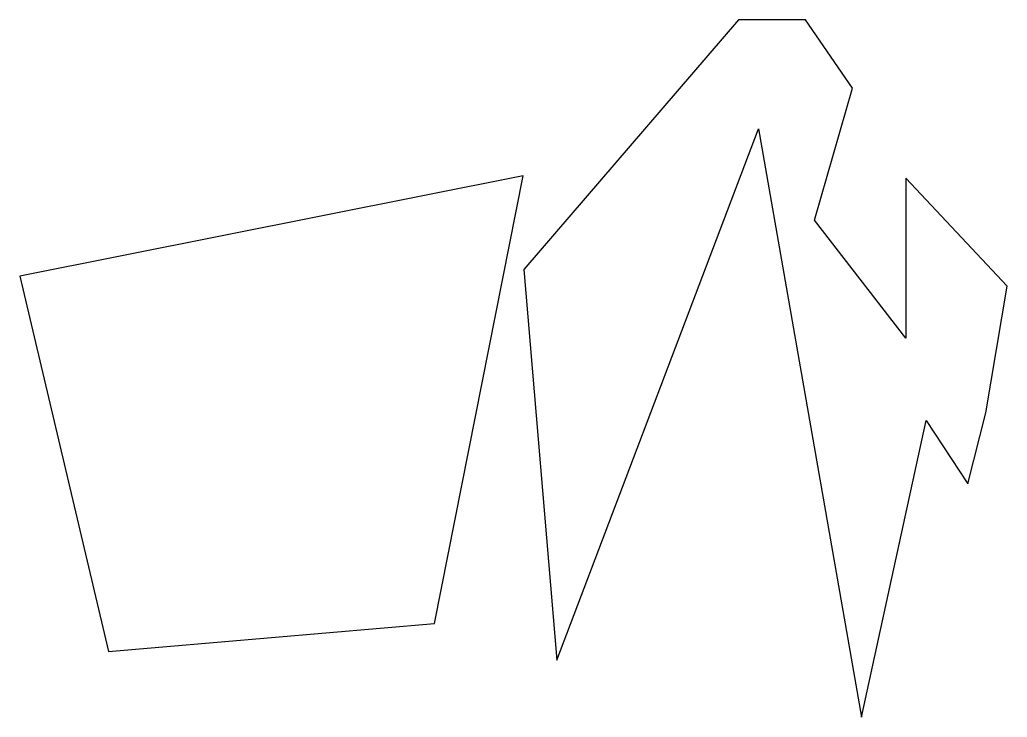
# Model space of a CAD drawing. Header units: millimetres. Extents: x 13737 to 51822, y -8804 to 18091.
import ezdxf

# ---------------------------------------------------------------- set-up
doc = ezdxf.new("R2010")
doc.units = ezdxf.units.MM

msp = doc.modelspace()

# ---------------------------------------------------------------- linework, layer by layer
for points in [[(42234, 13886), (46196, -8804), (48691, 2639), (50306, 194), (50990, 2932), (51822, 7822), (47908, 11979), (47908, 5817), (44386, 10365), (45854, 15450), (44044, 18091), (41451, 18091), (33183, 8458), (34455, -6603)], [(13737, 8208), (17161, -6267), (29734, -5191), (33158, 12071)]]:
    msp.add_lwpolyline(points, close=True)

doc.saveas('drawing.dxf')
